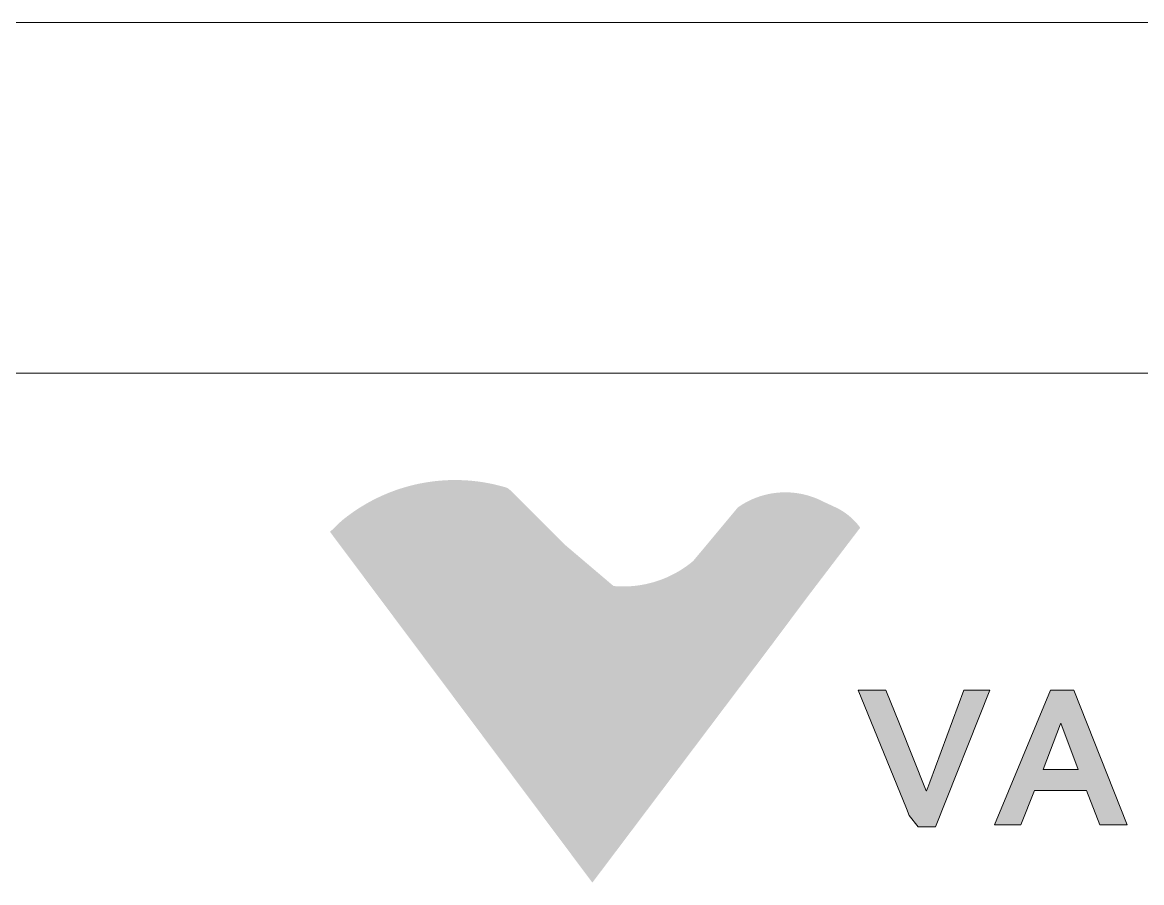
# Model space of a CAD drawing. Header units: millimetres. Extents: x 5 to 846, y 5 to 599.
# Drawn here: x 661.98 to 696.43, y 69.32 to 95.79 of the extents above; entities that cross this region are included whole.
import ezdxf

# ---------------------------------------------------------------- set-up
doc = ezdxf.new("R2010")
doc.units = ezdxf.units.MM
doc.linetypes.add('XKITLINE00', pattern=[0])
doc.layers.add('Cota', color=4, linetype='Continuous', lineweight=0)
doc.layers.add('Outro tipo de objeto', color=7, linetype='Continuous', lineweight=0)

# ---------------------------------------------------------------- blocks, each defined once
blk = doc.blocks.new('*A356')
at = {"layer": 'Cota', "color": 7, "linetype": 'XKITLINE00', "lineweight": 0}
blk.add_line((555.442, 95.791), (743.357, 95.791), dxfattribs=at)

msp = doc.modelspace()

# ---------------------------------------------------------------- hatches: boundary and pattern name
at = {"layer": 'Outro tipo de objeto'}
for color, points in [(4, [(676.906, 81.464), (677.032, 81.365), (678.644, 79.743), (680.175, 78.443), (681.199, 77.573), (682.231, 77.009), (683.248, 76.847), (685.201, 76.847), (685.083, 76.688), (679.523, 69.315), (671.449, 80.11), (671.801, 80.448), (671.867, 80.501), (671.934, 80.554), (672.001, 80.605), (672.069, 80.655), (672.138, 80.705), (672.208, 80.753), (672.278, 80.8), (672.349, 80.846), (672.421, 80.891), (672.494, 80.935), (672.567, 80.978), (672.641, 81.02), (672.715, 81.06), (672.79, 81.099), (672.866, 81.137), (672.942, 81.174), (673.019, 81.21), (673.096, 81.245), (673.174, 81.278), (673.252, 81.31), (673.331, 81.341), (673.411, 81.371), (673.49, 81.4), (673.571, 81.427), (673.651, 81.453), (673.732, 81.478), (673.814, 81.501), (673.895, 81.524), (673.978, 81.545), (674.06, 81.564), (674.143, 81.583), (674.226, 81.6), (674.309, 81.616), (674.392, 81.63), (674.476, 81.644), (674.56, 81.656), (674.644, 81.667), (674.728, 81.676), (674.812, 81.684), (674.897, 81.691), (674.981, 81.696), (675.066, 81.701), (675.151, 81.704), (675.236, 81.705), (675.32, 81.705), (675.405, 81.704), (675.49, 81.702), (675.574, 81.698), (675.659, 81.694), (675.743, 81.687), (675.828, 81.68), (675.912, 81.671), (675.996, 81.661), (676.08, 81.649), (676.164, 81.637), (676.248, 81.622), (676.331, 81.607), (676.414, 81.591), (676.497, 81.573), (676.579, 81.553), (676.662, 81.533), (676.743, 81.511), (676.825, 81.488)]), (2, [(686.561, 81.076), (686.639, 81.037), (687.014, 80.863), (687.07, 80.836), (687.124, 80.807), (687.178, 80.776), (687.231, 80.744), (687.282, 80.71), (687.333, 80.674), (687.382, 80.637), (687.43, 80.598), (687.477, 80.558), (687.523, 80.517), (687.567, 80.474), (687.61, 80.429), (687.652, 80.383), (687.692, 80.336), (687.73, 80.288), (687.767, 80.239), (686.113, 78.068), (685.201, 76.847), (682.186, 76.847), (681.199, 77.573), (680.175, 78.443), (680.257, 78.437), (680.34, 78.432), (680.422, 78.43), (680.505, 78.43), (680.587, 78.431), (680.67, 78.435), (680.752, 78.441), (680.834, 78.449), (680.916, 78.459), (680.998, 78.471), (681.079, 78.485), (681.16, 78.501), (681.241, 78.519), (681.321, 78.539), (681.401, 78.56), (681.48, 78.584), (681.558, 78.61), (681.636, 78.638), (681.713, 78.667), (681.789, 78.699), (681.865, 78.732), (681.939, 78.768), (682.013, 78.805), (682.086, 78.844), (682.158, 78.884), (682.229, 78.927), (682.298, 78.971), (682.367, 79.017), (682.434, 79.064), (682.501, 79.114), (682.566, 79.164), (682.629, 79.217), (684.002, 80.863), (684.073, 80.912), (684.147, 80.959), (684.222, 81.003), (684.298, 81.044), (684.376, 81.083), (684.455, 81.119), (684.535, 81.152), (684.617, 81.182), (684.699, 81.21), (684.783, 81.235), (684.867, 81.256), (684.951, 81.275), (685.037, 81.292), (685.123, 81.305), (685.209, 81.315), (685.296, 81.322), (685.382, 81.326), (685.469, 81.327), (685.556, 81.326), (685.643, 81.321), (685.729, 81.313), (685.816, 81.302), (685.902, 81.289), (685.987, 81.272), (686.071, 81.253), (686.155, 81.23), (686.239, 81.205), (686.321, 81.177), (686.402, 81.146), (686.482, 81.112)]), (7, [(689.847, 72.244), (689.908, 72.407), (690.956, 75.235), (691.761, 75.235), (690.084, 71.033), (689.551, 71.033), (689.278, 71.384), (689.193, 71.596), (687.704, 75.235), (688.551, 75.235), (688.975, 74.206), (689.799, 72.135), (689.811, 72.135)]), (7, [(693.933, 74.2), (693.394, 72.801), (694.478, 72.801), (695.986, 71.093), (695.138, 71.093), (694.727, 72.147), (693.128, 72.147), (692.714, 71.093), (691.905, 71.093), (693.619, 75.235), (694.339, 75.235), (695.986, 71.093), (694.478, 72.801), (693.939, 74.224)])]:
    msp.add_hatch(color=color, dxfattribs=at).paths.add_polyline_path(points, flags=17)

# ---------------------------------------------------------------- linework, layer by layer
at = {"layer": 'Outro tipo de objeto', "color": 5, "linetype": 'XKITLINE00', "lineweight": 0}
msp.add_line((30, 85), (836.004, 85), dxfattribs=at)
at = {"layer": 'Outro tipo de objeto', "color": 7, "linetype": 'XKITLINE00', "lineweight": 0}
for p, q in [((688.551, 75.235), (687.704, 75.235)), ((687.704, 75.235), (687.704, 75.235)), ((687.704, 75.235), (687.704, 75.235)), ((687.704, 75.235), (687.704, 75.235)), ((687.704, 75.235), (689.193, 71.596)), ((688.975, 74.206), (688.551, 75.235)), ((688.551, 75.235), (688.551, 75.235)), ((688.551, 75.235), (688.551, 75.235)), ((690.956, 75.235), (689.908, 72.407)), ((690.084, 71.033), (691.761, 75.235)), ((691.761, 75.235), (690.956, 75.235)), ((690.956, 75.235), (690.956, 75.235)), ((690.956, 75.235), (690.956, 75.235)), ((690.956, 75.235), (690.956, 75.235)), ((691.761, 75.235), (691.761, 75.235)), ((691.761, 75.235), (691.761, 75.235)), ((693.619, 75.235), (691.905, 71.093)), ((694.339, 75.235), (693.619, 75.235)), ((693.619, 75.235), (693.619, 75.235)), ((693.619, 75.235), (693.619, 75.235)), ((693.619, 75.235), (693.619, 75.235)), ((695.986, 71.093), (694.339, 75.235)), ((694.339, 75.235), (694.339, 75.235)), ((694.339, 75.235), (694.339, 75.235)), ((694.339, 75.235), (694.339, 75.235)), ((689.799, 72.135), (688.975, 74.206)), ((693.394, 72.801), (693.933, 74.2)), ((693.933, 74.2), (693.939, 74.224)), ((693.933, 74.2), (693.933, 74.2)), ((693.933, 74.2), (693.933, 74.2)), ((693.933, 74.2), (693.933, 74.2)), ((693.939, 74.224), (693.939, 74.224)), ((693.939, 74.224), (693.939, 74.224)), ((693.939, 74.224), (693.939, 74.224)), ((693.939, 74.224), (694.478, 72.801)), ((694.478, 72.801), (693.394, 72.801)), ((693.394, 72.801), (693.394, 72.801)), ((693.394, 72.801), (693.394, 72.801)), ((693.394, 72.801), (693.394, 72.801)), ((694.478, 72.801), (694.478, 72.801)), ((694.478, 72.801), (694.478, 72.801)), ((689.908, 72.407), (689.847, 72.244)), ((689.908, 72.407), (689.908, 72.407)), ((689.908, 72.407), (689.908, 72.407)), ((689.811, 72.135), (689.799, 72.135)), ((689.799, 72.135), (689.799, 72.135)), ((689.799, 72.135), (689.799, 72.135)), ((689.799, 72.135), (689.799, 72.135)), ((689.847, 72.244), (689.811, 72.135)), ((689.811, 72.135), (689.811, 72.135)), ((689.811, 72.135), (689.811, 72.135)), ((689.811, 72.135), (689.811, 72.135)), ((692.714, 71.093), (693.128, 72.147)), ((693.128, 72.147), (693.128, 72.147)), ((693.128, 72.147), (693.128, 72.147)), ((693.128, 72.147), (693.128, 72.147)), ((693.128, 72.147), (694.727, 72.147)), ((694.727, 72.147), (694.727, 72.147)), ((694.727, 72.147), (694.727, 72.147)), ((694.727, 72.147), (694.727, 72.147)), ((694.727, 72.147), (695.138, 71.093)), ((689.193, 71.596), (689.193, 71.596)), ((689.193, 71.596), (689.193, 71.596)), ((689.193, 71.596), (689.278, 71.384)), ((689.278, 71.384), (689.551, 71.033)), ((689.551, 71.033), (690.084, 71.033)), ((690.084, 71.033), (690.084, 71.033)), ((690.084, 71.033), (690.084, 71.033)), ((691.905, 71.093), (691.905, 71.093)), ((691.905, 71.093), (691.905, 71.093)), ((691.905, 71.093), (691.905, 71.093)), ((691.905, 71.093), (692.714, 71.093)), ((692.714, 71.093), (692.714, 71.093)), ((692.714, 71.093), (692.714, 71.093)), ((692.714, 71.093), (692.714, 71.093)), ((695.138, 71.093), (695.138, 71.093)), ((695.138, 71.093), (695.138, 71.093)), ((695.138, 71.093), (695.138, 71.093)), ((695.138, 71.093), (695.986, 71.093)), ((695.986, 71.093), (695.986, 71.093)), ((695.986, 71.093), (695.986, 71.093))]:
    msp.add_line(p, q, dxfattribs=at)

# ---------------------------------------------------------------- block references
at = {"lineweight": 0}
msp.add_blockref('*A356', (0, 0), dxfattribs=at)

doc.saveas('drawing.dxf')
